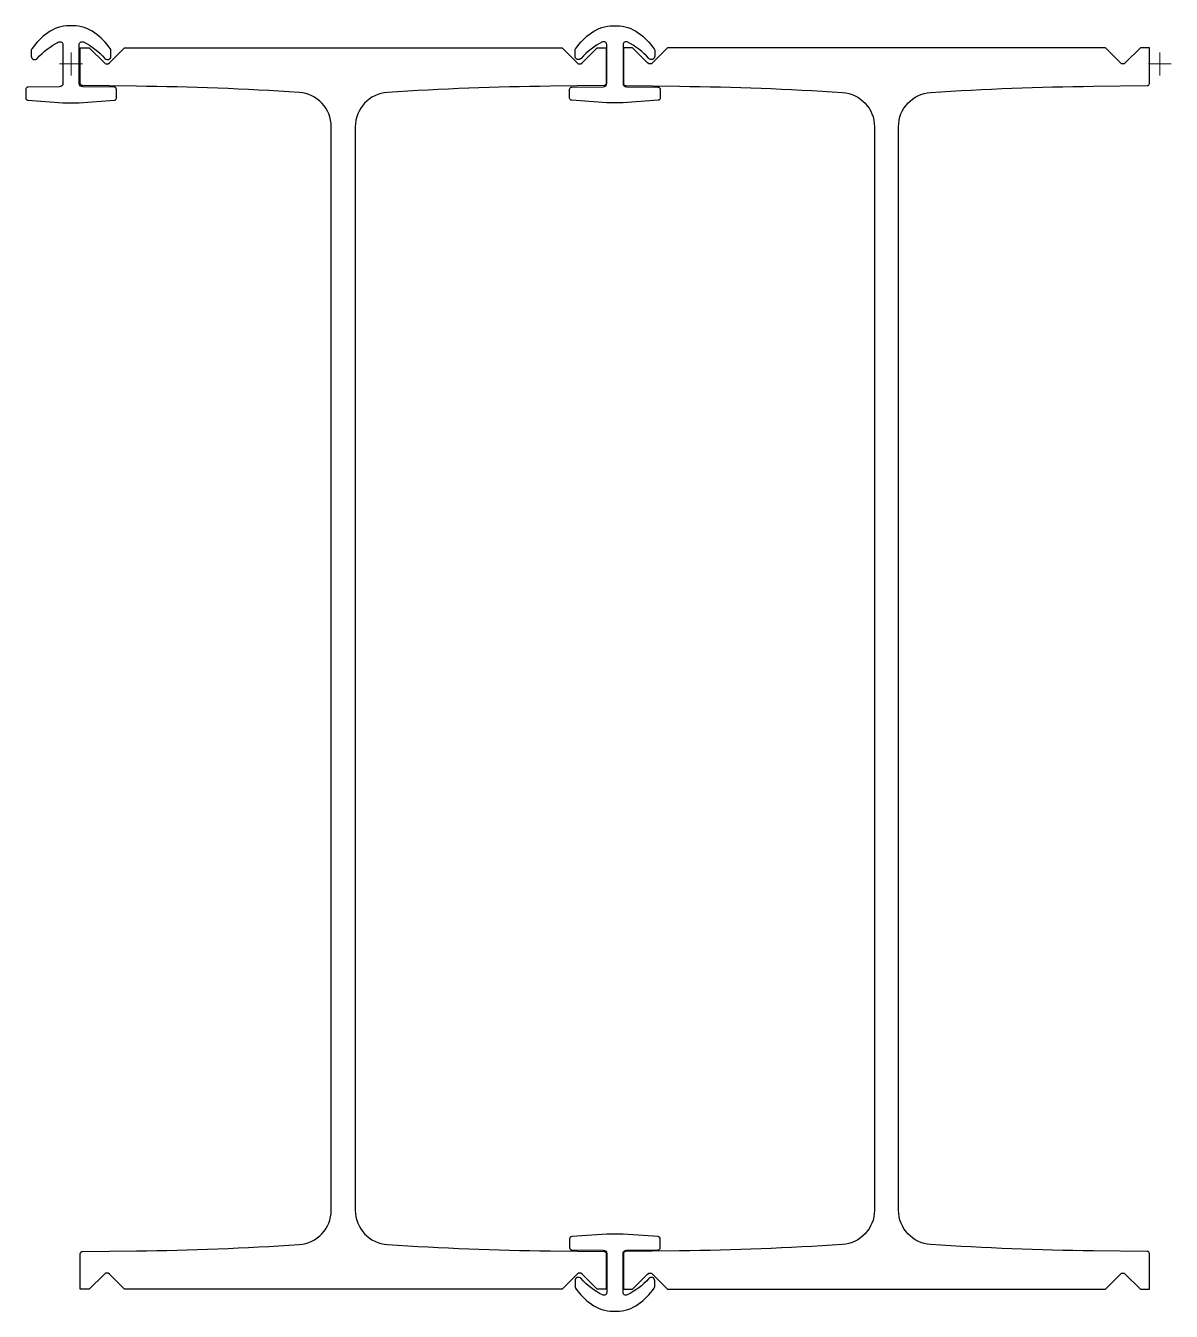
# Model space of a CAD drawing. Header units: millimetres. Extents: x -40 to 960, y -1089 to 33.
import ezdxf

# ---------------------------------------------------------------- set-up
doc = ezdxf.new("R2010")
doc.units = ezdxf.units.MM
doc.layers.get('0').update_dxf_attribs({"lineweight": 25})
doc.layers.add('ref', color=252, linetype='Continuous', lineweight=5)

msp = doc.modelspace()

# ---------------------------------------------------------------- linework, layer by layer
for points in [[(39.6, -22.2, 0.41156), (37.6, -20.2), (10.1, -19.9, -0.411293), (7.1, -16.9), (7.1, 16.9, -0.553081), (10.7, 19.2, -0.099418), (29.5, 4.9, 0.690736), (34.8, 6.9), (34.8, 12, 0.1545), (34.4, 13.1, 0.083568), (20.4, 27.3, 0.157346), (1.5, 33.4), (-1.5, 33.4, 0.157346), (-20.4, 27.3, 0.083568), (-34.4, 13.1, 0.1545), (-34.8, 12), (-34.8, 6.9, 0.690736), (-29.5, 4.9, -0.099418), (-10.7, 19.2, -0.553081), (-7.1, 16.9), (-7.1, -16.9, -0.411293), (-10.1, -19.9), (-37.6, -20.2, 0.41156), (-39.6, -22.2), (-39.6, -29.7, 0.394032), (-37.7, -31.7), (-7.1, -33.9), (7.1, -33.9), (37.7, -31.7, 0.394032), (39.6, -29.7)], [(434.9, -22.2, -0.41156), (436.9, -20.2), (464.4, -19.9, 0.411293), (467.4, -16.9), (467.4, 16.9, 0.553081), (463.8, 19.2, 0.099418), (445, 4.9, -0.690736), (439.7, 6.9), (439.7, 12, -0.1545), (440.1, 13.1, -0.083568), (454.1, 27.3, -0.157346), (473, 33.4), (476, 33.4, -0.157346), (494.9, 27.3, -0.083568), (508.9, 13.1, -0.1545), (509.3, 12), (509.3, 6.9, -0.690736), (504, 4.9, 0.099418), (485.2, 19.2, 0.553081), (481.6, 16.9), (481.6, -16.9, 0.411293), (484.6, -19.9), (512.1, -20.2, -0.41156), (514.1, -22.2), (514.1, -29.7, -0.394032), (512.2, -31.7), (481.6, -33.9), (467.4, -33.9), (436.8, -31.7, -0.394032), (434.9, -29.7)], [(467.4, -1021.3), (436.8, -1023.4, 0.394032), (434.9, -1025.4), (434.9, -1033, 0.41156), (436.9, -1035), (464.4, -1035.2, -0.411293), (467.4, -1038.2), (467.4, -1072.1, -0.553081), (463.8, -1074.3, -0.099418), (445, -1060, 0.690736), (439.7, -1062), (439.7, -1067.2, 0.1545), (440.1, -1068.3, 0.083568), (454.1, -1082.5, 0.157346), (473, -1088.6), (476, -1088.6, 0.157346), (494.9, -1082.5, 0.083568), (508.9, -1068.3, 0.1545), (509.3, -1067.2), (509.3, -1062, 0.690736), (504, -1060, -0.099418), (485.2, -1074.3, -0.553081), (481.6, -1072.1), (481.6, -1038.2, -0.411293), (484.6, -1035.2), (512.1, -1035, 0.41156), (514.1, -1033), (514.1, -1025.4, 0.394032), (512.2, -1023.4), (481.6, -1021.3)]]:
    msp.add_lwpolyline(points, format="xyb", close=True)
at = {"elevation": 0}
for points in [[(227, -54.8, 0.394764), (199, -24.8, 0.014216), (57, -19.4), (10, -18.9, -0.411288), (8, -16.9), (8, 14.1), (15.9, 14.1), (29.1, 0.9, 0.414214), (33.4, 0.9), (46.5, 14.1), (428.5, 14.1), (441.6, 0.9, 0.414214), (445.9, 0.9), (459.1, 14.1), (467, 14.1), (467, -16.9, -0.411288), (465, -18.9), (418, -19.4, 0.014216), (276, -24.8, 0.394764), (248, -54.8), (248, -1000.4, 0.394764), (276, -1030.3, 0.014216), (418, -1035.8), (465, -1036.3, -0.411288), (467, -1038.3), (467, -1069.3), (459.1, -1069.3), (445.9, -1056.1, 0.414214), (441.6, -1056.1), (428.5, -1069.3), (46.5, -1069.3), (33.4, -1056.1, 0.414214), (29.1, -1056.1), (15.9, -1069.3), (8, -1069.3), (8, -1038.3, -0.411288), (10, -1036.3), (57, -1035.8, 0.014216), (199, -1030.3, 0.394764), (227, -1000.4)], [(919.9, -1056.1), (933.1, -1069.3), (941, -1069.3), (941, -1038.3, 0.411288), (939, -1036.3), (892, -1035.8, -0.014216), (750, -1030.3, -0.394764), (722, -1000.4), (722, -54.8, -0.394764), (750, -24.8, -0.014216), (892, -19.4), (939, -18.9, 0.411288), (941, -16.9), (941, 14.1), (933.1, 14.1), (919.9, 0.9, -0.414214), (915.6, 0.9), (902.5, 14.1), (520.5, 14.1), (507.4, 0.9, -0.414214), (503.1, 0.9), (489.9, 14.1), (482, 14.1), (482, -16.9, 0.411288), (484, -18.9), (531, -19.4, -0.014216), (673, -24.8, -0.394764), (701, -54.8), (701, -1000.4, -0.394764), (673, -1030.3, -0.014216), (531, -1035.8), (484, -1036.3, 0.411288), (482, -1038.3), (482, -1069.3), (489.9, -1069.3), (503.1, -1056.1, -0.414214), (507.4, -1056.1), (520.5, -1069.3), (902.5, -1069.3), (915.6, -1056.1, -0.414214)]]:
    msp.add_lwpolyline(points, format="xyb", close=True, dxfattribs=at)
at = {"layer": 'ref'}
for p, q in [((10, 0), (-10, 0)), ((0, -10), (0, 10)), ((940, 0), (960, 0)), ((950, -10), (950, 10))]:
    msp.add_line(p, q, dxfattribs=at)

doc.saveas('drawing.dxf')
